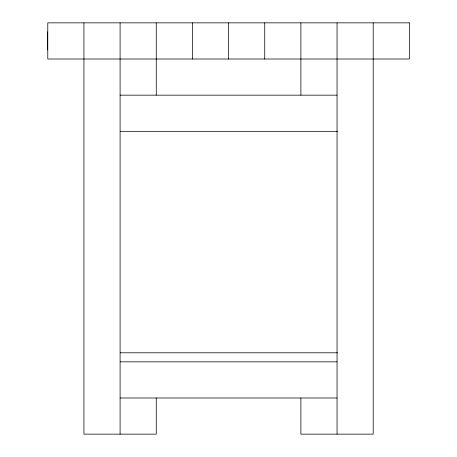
<?xml version="1.0" encoding="UTF-8"?>
<svg xmlns="http://www.w3.org/2000/svg" width="457" height="457" viewBox="0 0 457 457"><rect width="100%" height="100%" fill="white"/><g stroke="black" fill="none" stroke-linecap="round" stroke-linejoin="round"><path stroke-width="0.69" d="M120.094 95.165L337.043 95.165M120.271 131.325L337.574 131.325M120.271 352.793L337.574 352.793M120.3 361.835L337.043 361.835M120.094 397.99L337.043 397.99M373.203 22.85L373.203 434.15L300.883 434.15L300.883 397.99M337.043 22.85L337.043 434.15M300.883 22.85L300.883 95.165M264.729 22.85L264.729 59.01M228.569 22.85L228.569 59.01M192.408 22.85L192.408 59.01M156.254 22.85L156.254 95.165M156.254 397.99L156.254 434.15L83.934 434.15L83.934 22.85M120.094 22.85L120.094 434.15M47.642 31.887L47.642 49.967M409.358 22.85L47.779 22.85L47.779 59.01L409.358 59.01L409.358 22.85"/></g></svg>
